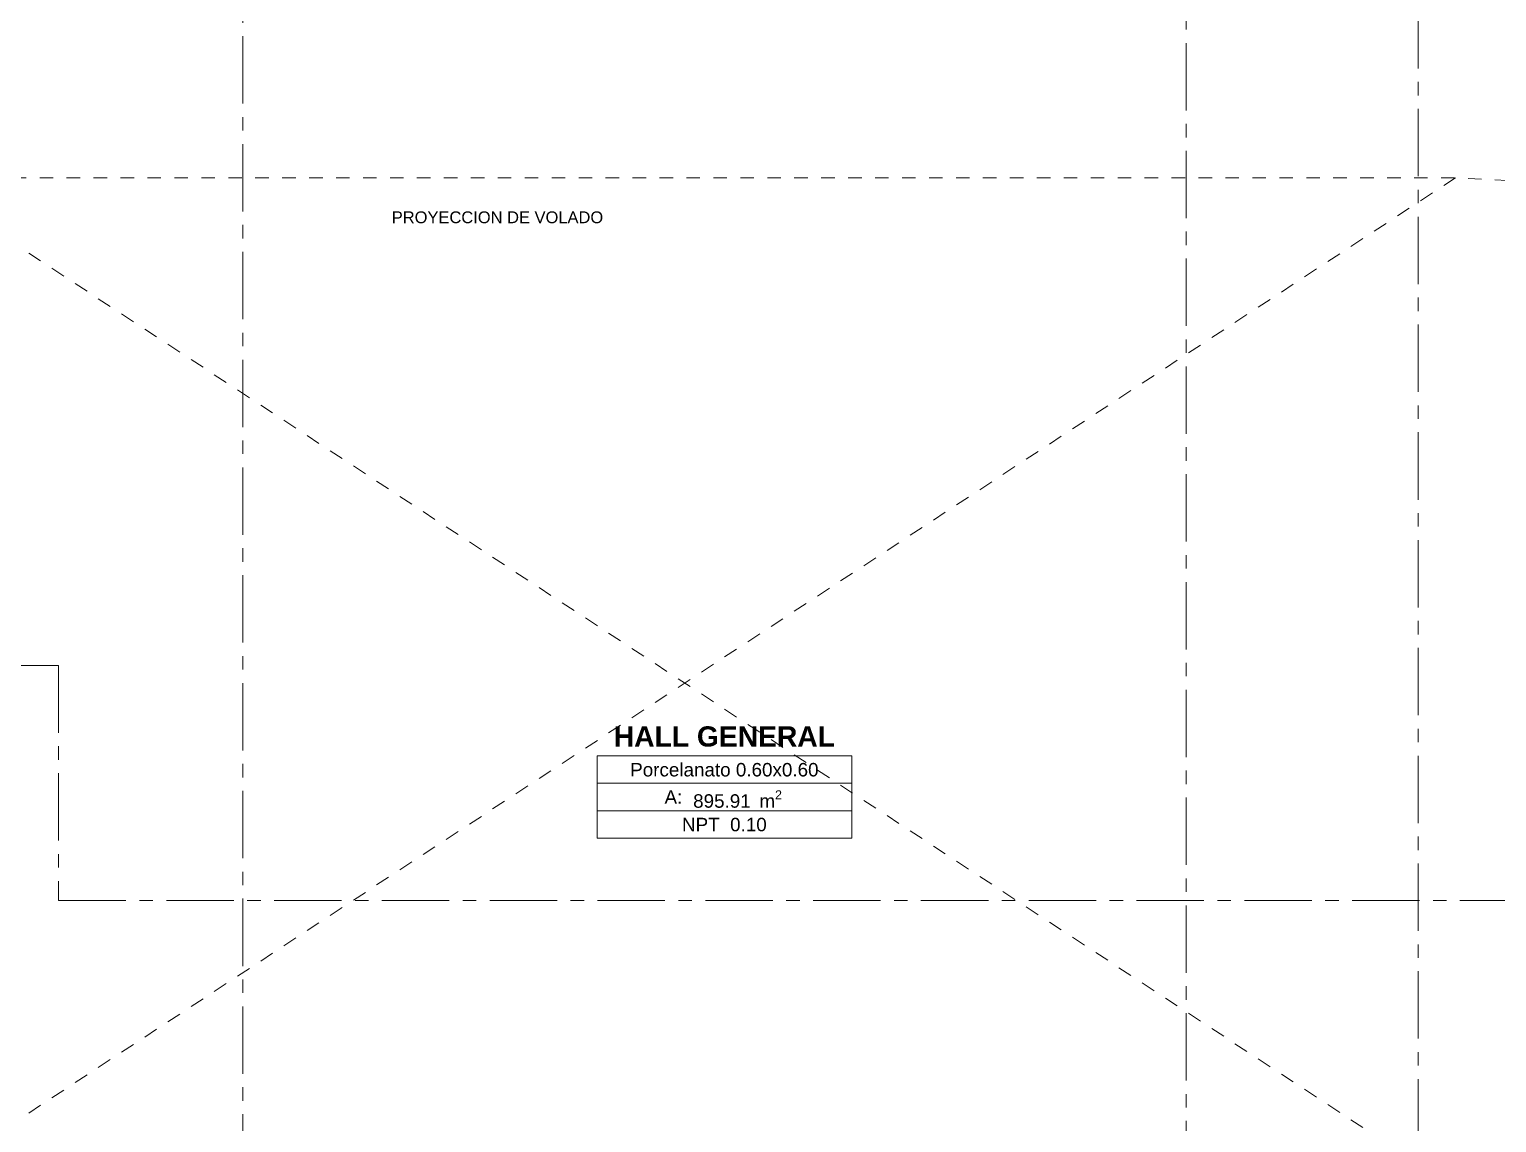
# Model space of a CAD drawing. Header units: inches. Extents: x 2704.1 to 2801.6, y 2415.6 to 2497.
# Drawn here: x 2741.59 to 2752.48, y 2445.67 to 2453.79 of the extents above; entities that cross this region are included whole.
import ezdxf

# ---------------------------------------------------------------- set-up
doc = ezdxf.new("R2010")
doc.units = ezdxf.units.IN
for name, pattern in [('Oculto', [0.15875, 0.105833, -0.052917]), ('Punto & Raya', [0.65, 0.5, -0.075, 0, -0.075]), ('Rayas', [0.1, 0.05, -0.05])]:
    doc.linetypes.add(name, pattern=pattern)
for name, color, linetype in [('02 _ ARQ _ ALB _ Ejes Generales', 7, 'Continuous'), ('02 _ ARQ _ ZON _ Espacio.3D', 7, 'Continuous'), ('08 _ STR _ EXT _ 07 Losa Aligerada', 7, 'Continuous'), ('08 _ STR _ EXT _ 10 Vereda Exterior', 7, 'Continuous'), ('Dibujo 2D - General', 7, 'Continuous'), ('Marcador - Secciones', 251, 'Continuous'), ('Notas - Etiquetas', 251, 'Continuous')]:
    doc.layers.add(name, color=color, linetype=linetype)
doc.styles.add('Estilo_Generado_1', font='swisseb.ttf')
doc.styles.add('Estilo_Generado_4', font='swisse.ttf')
doc.styles.add('Estilo_Generado_7', font='swisse.ttf')

msp = doc.modelspace()

# ---------------------------------------------------------------- hatches: boundary and pattern name
at = {"layer": '08 _ STR _ EXT _ 10 Vereda Exterior', "linetype": 'Continuous', "lineweight": 13}
h = msp.add_hatch(dxfattribs=at)
h.set_pattern_fill('RETÍCULA_100X100_0002', color=251, style=0, pattern_type=2)
h.set_pattern_definition([(360, (2716.613, 2443.6885), (0, 2.53199), []), (90, (2716.613, 2443.6885), (-3.6, 0), [])])
h.paths.add_polyline_path([(2715.026, 2429.007), (2717.147, 2426.886), (2722.176, 2426.886), (2722.176, 2431.886), (2753.376, 2431.886), (2753.376, 2426.886), (2765.776, 2426.886), (2765.776, 2444.472), (2764.426, 2444.472), (2764.426, 2432.586), (2721.926, 2432.586), (2721.926, 2433.236), (2719.376, 2433.236, -0.414214), (2719.126, 2433.486), (2719.126, 2434.236, -0.414213), (2719.376, 2434.486), (2721.926, 2434.486), (2721.926, 2437.386), (2719.376, 2437.386, -0.414214), (2719.126, 2437.636), (2719.126, 2438.386, -0.414213), (2719.376, 2438.636), (2721.926, 2438.636), (2721.926, 2441.536), (2719.376, 2441.536, -0.414214), (2719.126, 2441.786), (2719.126, 2442.536, -0.414213), (2719.376, 2442.786), (2721.626, 2442.786), (2721.626, 2446.436), (2715.026, 2446.436)])

# ---------------------------------------------------------------- linework, layer by layer
at = {"layer": '02 _ ARQ _ ALB _ Ejes Generales', "color": 251, "linetype": 'Punto & Raya', "lineweight": 13}
for p, q in [((2750.176, 2471.286), (2750.176, 2427.436)), ((2743.176, 2428.436), (2743.176, 2470.286))]:
    msp.add_line(p, q, dxfattribs=at)
at = {"layer": '02 _ ARQ _ ZON _ Espacio.3D', "color": 252, "linetype": 'Continuous', "lineweight": 13}
for p, q in [((2745.804, 2448.395), (2745.804, 2447.784)), ((2745.804, 2448.395), (2747.694, 2448.395)), ((2747.694, 2447.784), (2747.694, 2448.395)), ((2747.694, 2448.192), (2745.804, 2448.192)), ((2745.804, 2447.988), (2747.694, 2447.988)), ((2747.694, 2447.784), (2745.804, 2447.784))]:
    msp.add_line(p, q, dxfattribs=at)
at = {"layer": '08 _ STR _ EXT _ 07 Losa Aligerada', "color": 254, "linetype": 'Rayas', "lineweight": 18, "flags": 128}
msp.add_lwpolyline([(2738.381, 2445.186, -0.137981), (2736.426, 2445.736), (2736.426, 2447.736), (2736.426, 2450.136), (2736.426, 2452.136, -0.137981), (2738.381, 2452.686), (2752.176, 2452.686, -1), (2752.176, 2445.186)], format="xyb", close=True, dxfattribs=at)
at = {"layer": 'Dibujo 2D - General', "color": 252, "linetype": 'Oculto', "lineweight": 13}
for p, q in [((2752.176, 2452.686), (2740.734, 2445.186)), ((2752.176, 2445.186), (2740.734, 2452.686))]:
    msp.add_line(p, q, dxfattribs=at)
at = {"layer": 'Marcador - Secciones', "color": 251, "linetype": 'Punto & Raya', "lineweight": 13}
for p, q in [((2751.898, 2471.597), (2751.898, 2426.274)), ((2717.522, 2449.067), (2741.808, 2449.067)), ((2741.808, 2449.067), (2741.808, 2447.322)), ((2741.808, 2447.322), (2769.563, 2447.322))]:
    msp.add_line(p, q, dxfattribs=at)

# ---------------------------------------------------------------- texts
at = {"layer": '02 _ ARQ _ ZON _ Espacio.3D', "color": 252, "lineweight": 25, "attachment_point": 2}
for s, insert, char_height, style in [('\\A1;{\\pqc;\\pt0;\\fSwis721 Ex BT|b1|i0|c0|p34;HALL GENERAL}', (2746.749, 2448.615), 0.15, 'Estilo_Generado_1'), ('\\A1;{\\pqc;\\pt0;\\fSwis721 Ex BT|b0|i0|c238|p34;Porcelanato 0.60x0.60}', (2746.749, 2448.343), 0.1, 'Estilo_Generado_7'), ('\\A1;{\\pqc;\\pt0,0.3;\\fSwis721 Ex BT|b0|i0|c238|p34;895.91\\fSwis721 Ex BT|b0|i0|c238|p34;\\A1{\\H.66x;\\S^  ;}\\fSwis721 Ex BT|b0|i0|c238|p34; m\\fSwis721 Ex BT|b0|i0|c238|p34;\\A1{\\H.66x;\\S2^  ;}}', (2746.847, 2448.14), 0.1, 'Estilo_Generado_7'), ('\\A1;{\\pqc;\\pt0;\\fSwis721 Ex BT|b0|i0|c238|p34;A: }', (2746.371, 2448.14), 0.1, 'Estilo_Generado_7'), ('\\A1;{\\pqc;\\pt0;\\fSwis721 Ex BT|b0|i0|c238|p34;NPT  0.10}', (2746.749, 2447.936), 0.1, 'Estilo_Generado_7')]:
    msp.add_mtext(s, dxfattribs=dict(at, insert=insert, char_height=char_height, style=style))
at = {"layer": 'Notas - Etiquetas', "color": 8, "linetype": 'Continuous', "lineweight": 35, "insert": (2744.281, 2452.392), "char_height": 0.0875, "attachment_point": 4, "style": 'Estilo_Generado_4'}
msp.add_mtext('\\A1;{\\pql;\\fSwis721 Ex BT|b0|i0|c0|p34;PROYECCION DE VOLADO}', dxfattribs=at)

doc.saveas('drawing.dxf')
